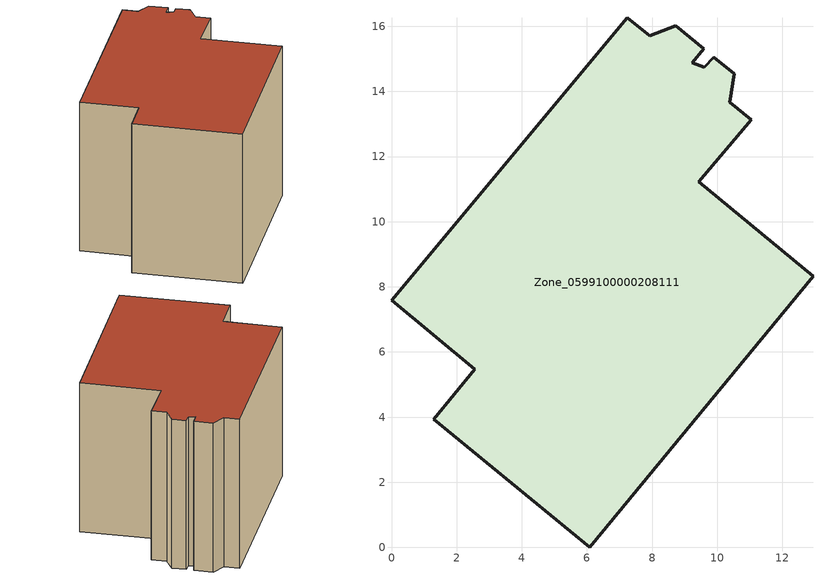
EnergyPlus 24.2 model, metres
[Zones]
Zone_0599100000208111
 floor ground (C_G): 10.39,13.68 11.04,13.12 9.43,11.23 12.94,8.32 6.09,0 1.3,3.94 2.55,5.47 0,7.59 7.24,16.27 7.92,15.71 8.73,16.02 9.58,15.31 9.23,14.88 9.6,14.74 9.9,15.05 10.52,14.54 z0
 wall outside (C_F): 7.92,15.71 7.24,16.27 0,7.59 2.55,5.47 1.3,3.94 6.09,0 12.94,8.32 9.43,11.23 11.04,13.12 10.39,13.68 10.52,14.54 9.9,15.05 9.6,14.74 9.23,14.88 9.58,15.31 8.73,16.02 7.92,15.71 z0:9.14
 roof outside (C_R): 9.23,14.88 9.58,15.31 8.73,16.02 7.92,15.71 7.24,16.27 0,7.59 2.55,5.47 1.3,3.94 6.09,0 12.94,8.32 9.43,11.23 11.04,13.12 10.39,13.68 10.52,14.54 9.9,15.05 9.6,14.74 z9.14
[BUILDING]
Pand.0599100000208111: North Axis=0; Terrain=City; Loads Convergence Tolerance Value=0.04; Temperature Convergence Tolerance Value=0.4; Solar Distribution=FullExterior; Maximum Number of Warmup Days=25; Minimum Number of Warmup Days=1
[Site:Location]
Rotterdam.The.Hague.AP_ZH_NLD Design_Conditions: Latitude=51.96; Longitude=4.45; Time Zone=1; Elevation=-4.5
[SITE:GROUNDTEMPERATURE:BUILDINGSURFACE]
18, 18, 18, 18, 18, 18, 18, 18, 18, 18, 18, 18
[MATERIAL] Thermal Absorptance=0.9; Solar Absorptance=0.7; Visible Absorptance=0.7
Name | Roughness | Thickness | Conductivity | Density | Specific Heat
G.TC.1946 | MediumSmooth | 0.15 | 1 | 540 | 1210
F.TC.1946 | Rough | 0.3 | 0.857143 | 1920 | 840
R.TC.1946 | MediumRough | 0.2 | 0.909091 | 1500 | 1000
[CONSTRUCTION]
C_G: G.TC.1946
C_F: F.TC.1946
C_R: R.TC.1946
[ZONE]
Zone_0599100000208111: Type=1; Multiplier=1; Ceiling Height=Autocalculate; Volume=Autocalculate; Floor Area=autocalculate; Part of Total Floor Area=Yes
[ZONEINFILTRATION:DESIGNFLOWRATE]
Infil_Zone_0599100000208111: Zone or ZoneList or Space or SpaceList=Zone_0599100000208111; Schedule=AlwaysOn; Design Flow Rate Calculation Method=Flow/Area; Flow Rate per Floor Area=0.003; Constant Term Coefficient=1; Temperature Term Coefficient=0; Velocity Term Coefficient=0; Velocity Squared Term Coefficient=0
[HVACTEMPLATE:ZONE:IDEALLOADSAIRSYSTEM]
Zone_0599100000208111: Maximum Heating Supply Air Temperature=50; Minimum Cooling Supply Air Temperature=13; Maximum Heating Supply Air Humidity Ratio=0.0156; Minimum Cooling Supply Air Humidity Ratio=0.0077; Heating Limit=NoLimit; Cooling Limit=NoLimit; Dehumidification Control Type=ConstantSensibleHeatRatio; Cooling Sensible Heat Ratio=0.7; Dehumidification Setpoint=60; Humidification Control Type=None; Humidification Setpoint=30; Outdoor Air Method=None; Outdoor Air Flow Rate per Person=0.00944; Outdoor Air Flow Rate per Zone Floor Area=0; Outdoor Air Flow Rate per Zone=0; Demand Controlled Ventilation Type=None; Outdoor Air Economizer Type=NoEconomizer; Heat Recovery Type=None; Sensible Heat Recovery Effectiveness=0.7; Latent Heat Recovery Effectiveness=0.65
[ZONECONTROL:THERMOSTAT]
ThermostatControl_Zone_0599100000208111: Zone or ZoneList=Zone_0599100000208111; Control Type Schedule=DualSetpointControlType; Control 1=Thermostat_Zone_0599100000208111; Temperature Difference Between Cutout And Setpoint=0
[THERMOSTATSETPOINT:DUALSETPOINT]
Thermostat_Zone_0599100000208111: Heating Setpoint Temperature Schedule=HeatingSetpoint_Zone_0599100000208111; Cooling Setpoint Temperature Schedule=CoolingSetpoint_Zone_0599100000208111
[SCHEDULE:COMPACT]
HeatingSetpoint_Zone_0599100000208111: Through: 12/31, For: AllDays, Until: 24:00, 21
CoolingSetpoint_Zone_0599100000208111: Through: 12/31, For: AllDays, Until: 24:00, 24
DualSetpointControlType: Through: 12/31, For: AllDays, Until: 24:00, 4
AlwaysOn: Through: 12/31, For: AllDays, Until: 24:00, 1
